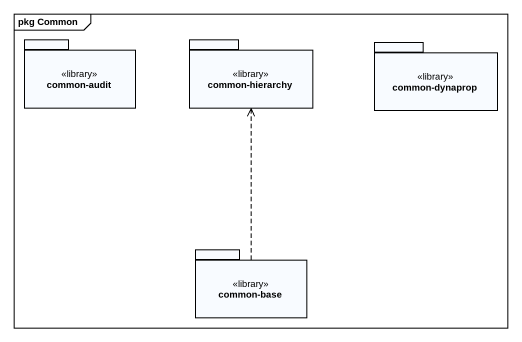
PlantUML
@startuml
mainframe pkg Common
package "common-audit" as common_audit <<library>> {
}
package "common-hierarchy" as common_hierarchy <<library>> {
}
package "common-dynaprop" as common_dynaprop <<library>> {
}
package "common-base" as common_base <<library>> {
}
common_base .up.> common_hierarchy
@enduml
